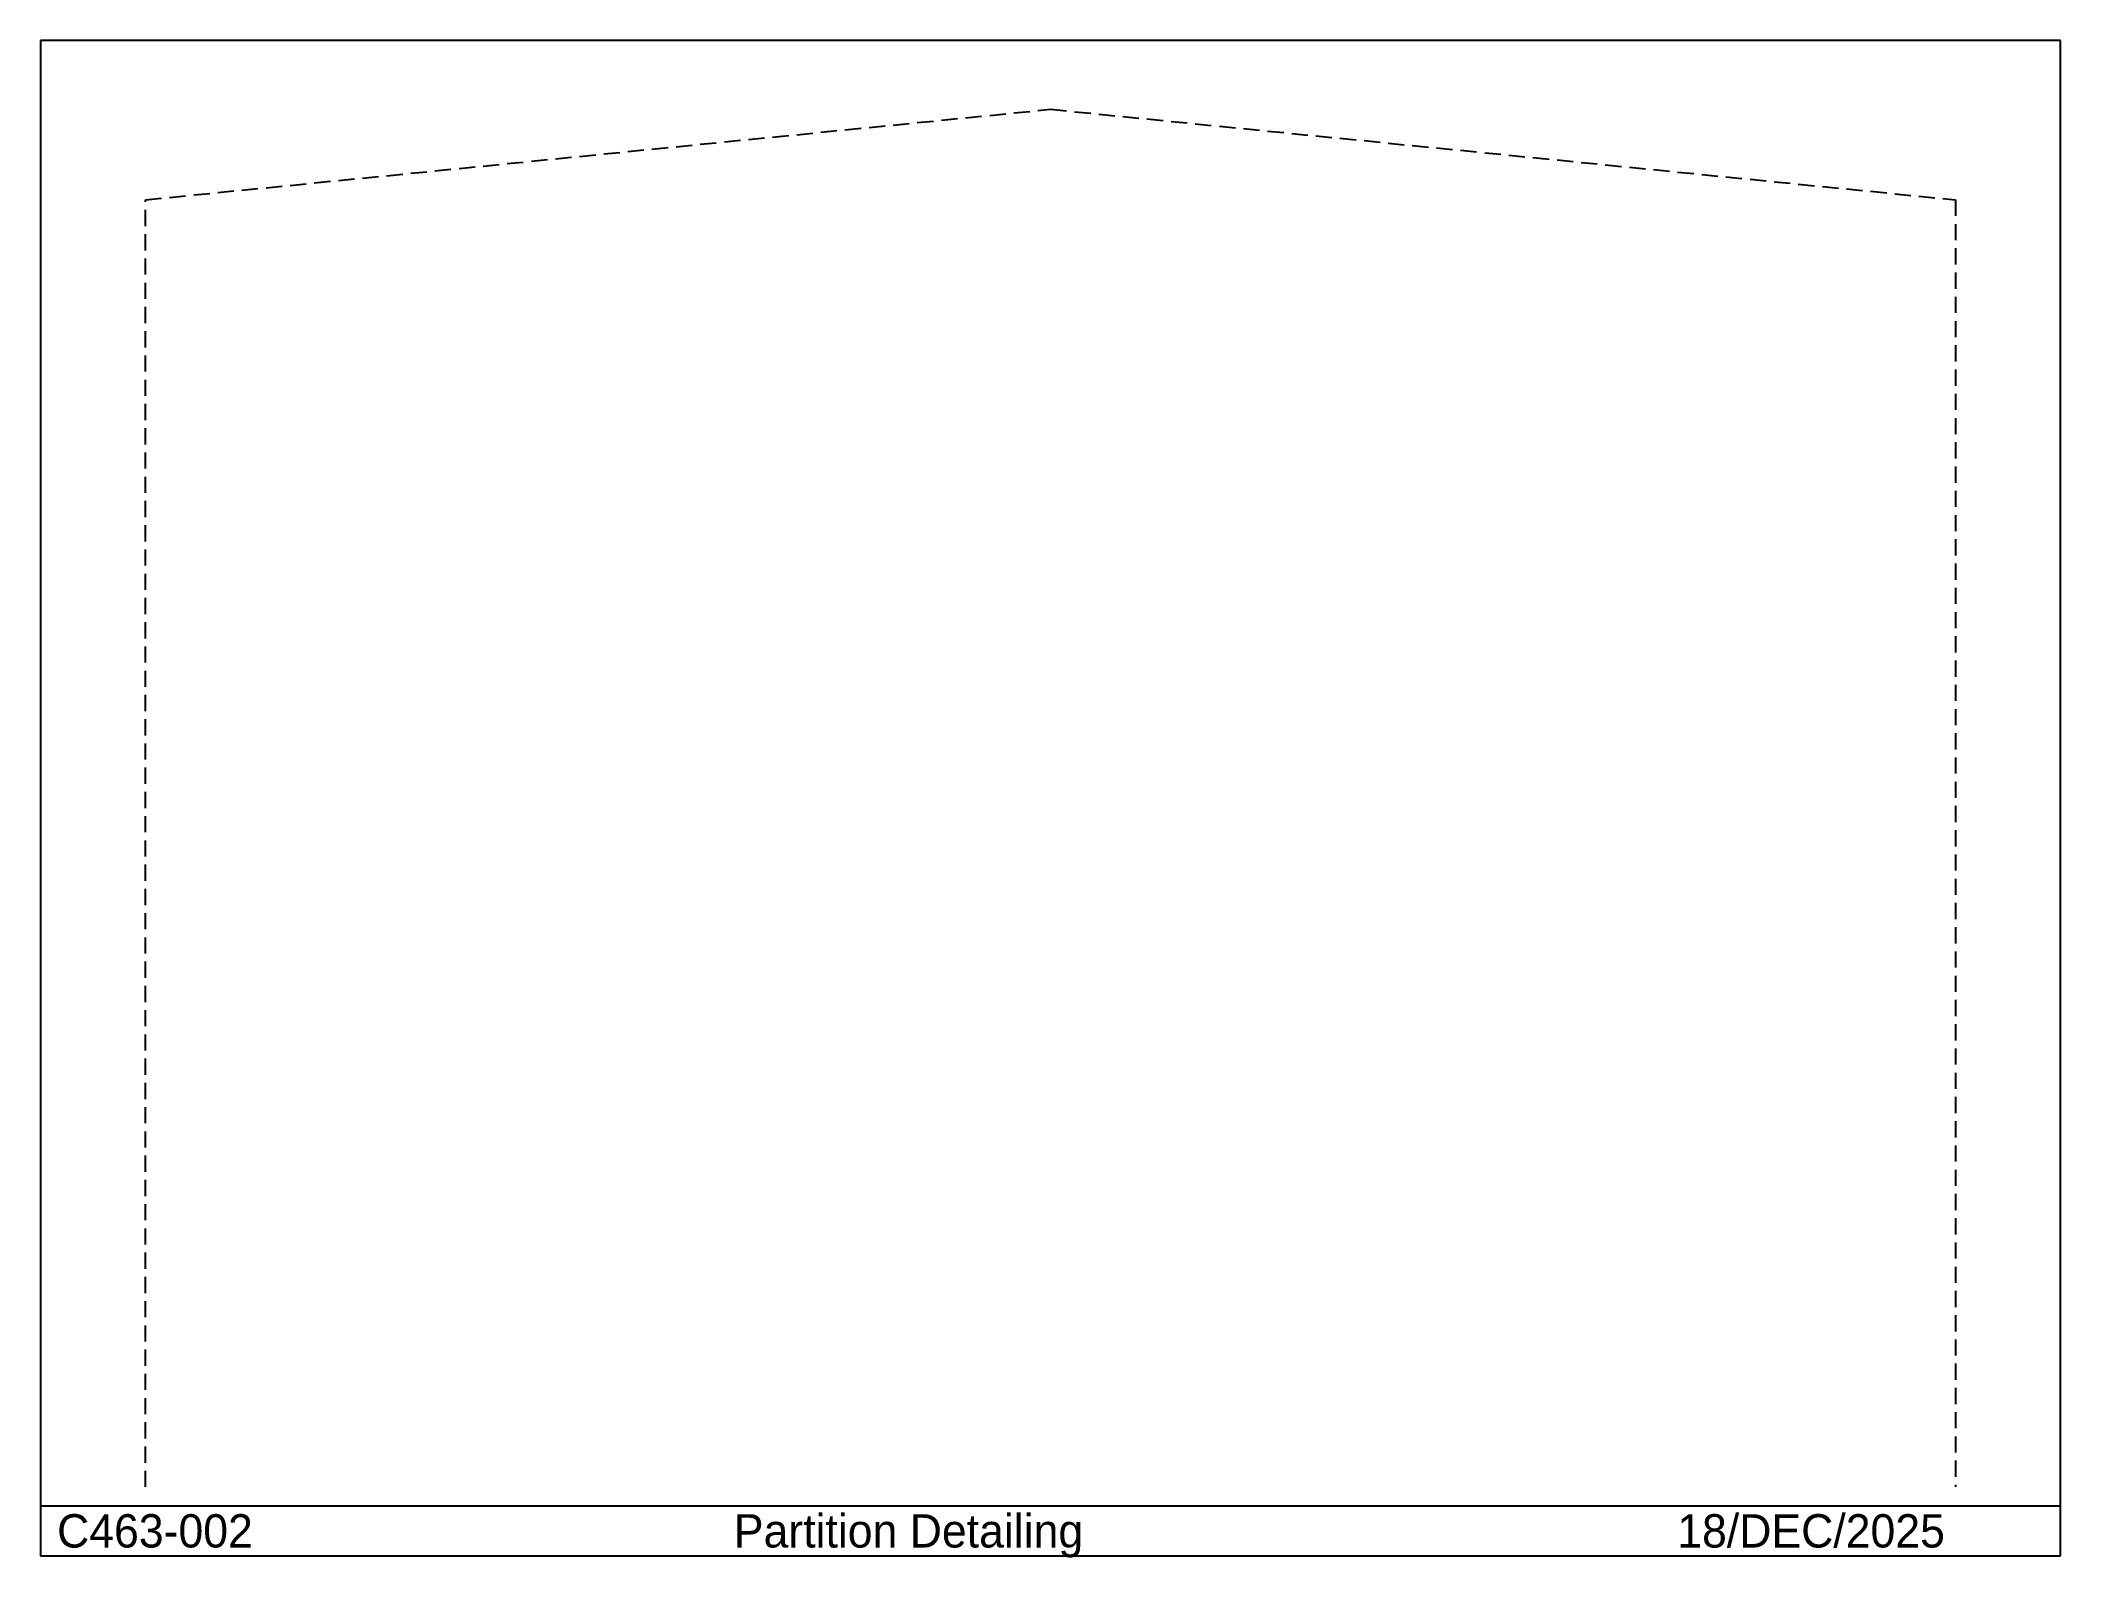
# Model space of a CAD drawing. Extents: x -743 to 13543, y -499 to 10227.
import ezdxf

# ---------------------------------------------------------------- set-up
doc = ezdxf.new("R2010")
doc.units = 0
doc.linetypes.add('CONTIN', pattern=[0])
doc.linetypes.add('DASHED', pattern=[171.42, 114.28, -57.14])
doc.layers.get('0').update_dxf_attribs({"linetype": 'CONTIN'})
doc.layers.add('8', color=5, linetype='DASHED')

msp = doc.modelspace()

# ---------------------------------------------------------------- linework, layer by layer
for p, q in [((13542.668, 10227), (-742.667, 10227)), ((-742.667, 10227), (-742.667, -487)), ((13542.668, -487), (13542.668, 10227)), ((-742.667, -133.438), (13542.668, -133.438)), ((-742.667, -487), (13542.668, -487))]:
    msp.add_line(p, q)
at = {"layer": '8'}
for p, q in [((0, 9100), (6400, 9740)), ((6400, 9740), (12800, 9100)), ((0, 0), (0, 9100)), ((12800, 9100), (12800, 0))]:
    msp.add_line(p, q, dxfattribs=at)

# ---------------------------------------------------------------- texts
for s, p in [('C463-002', (-624.813, -428.073)), ('Partition Detailing', (4160.774, -428.073)), ('18/DEC/2025', (10832.025, -428.073))]:
    msp.add_text(s, height=235.708).set_placement(p)

doc.saveas('drawing.dxf')
